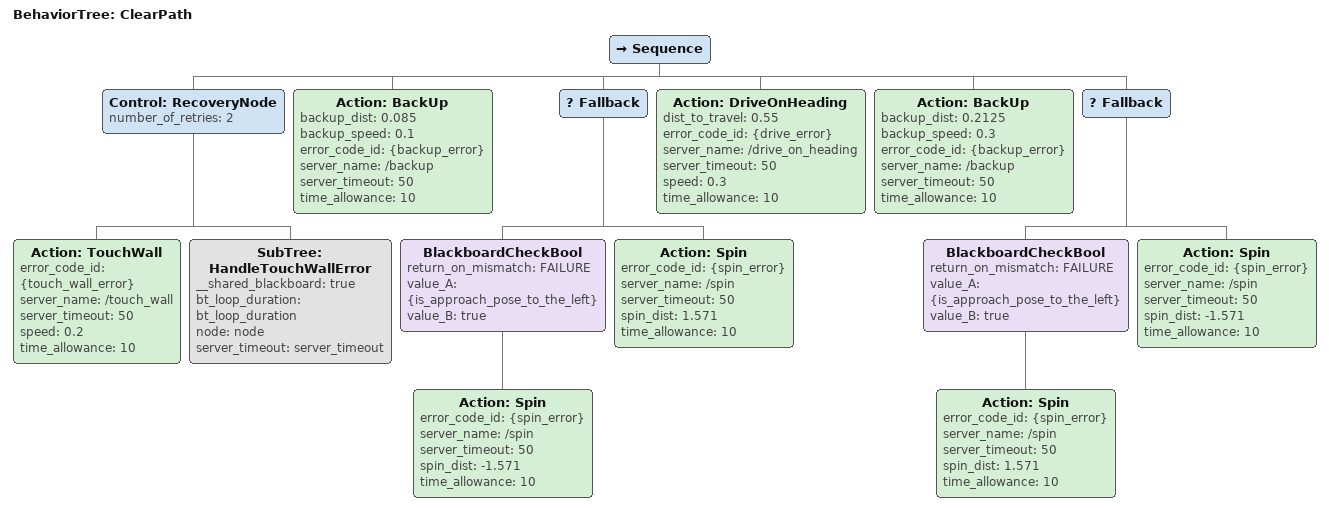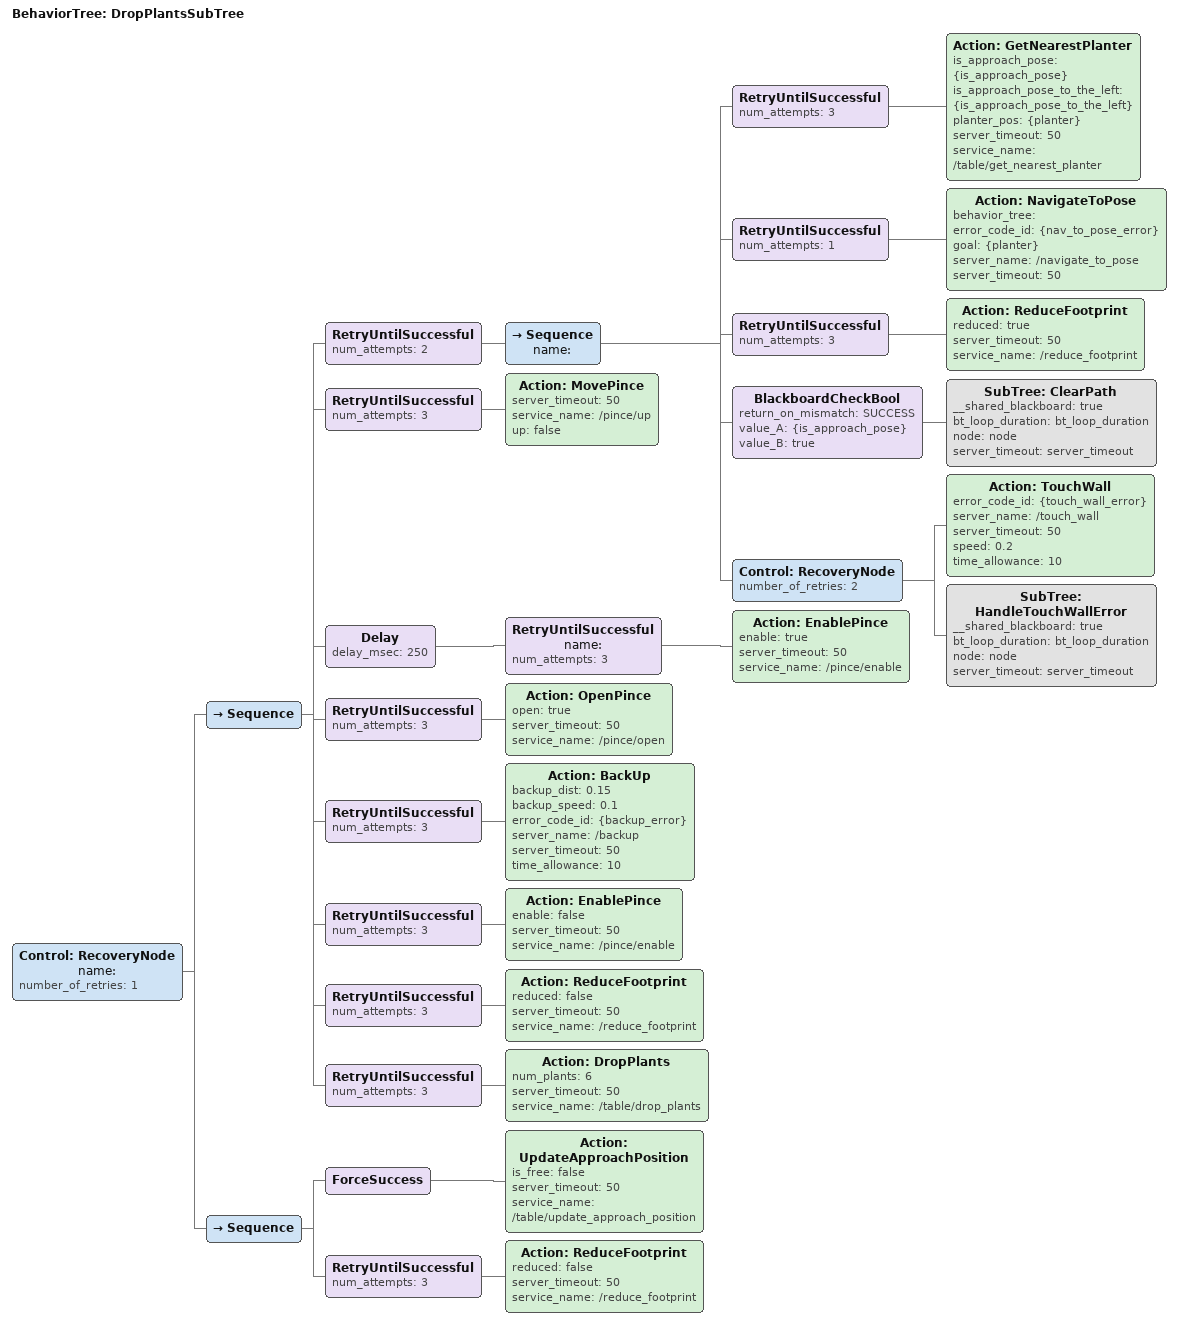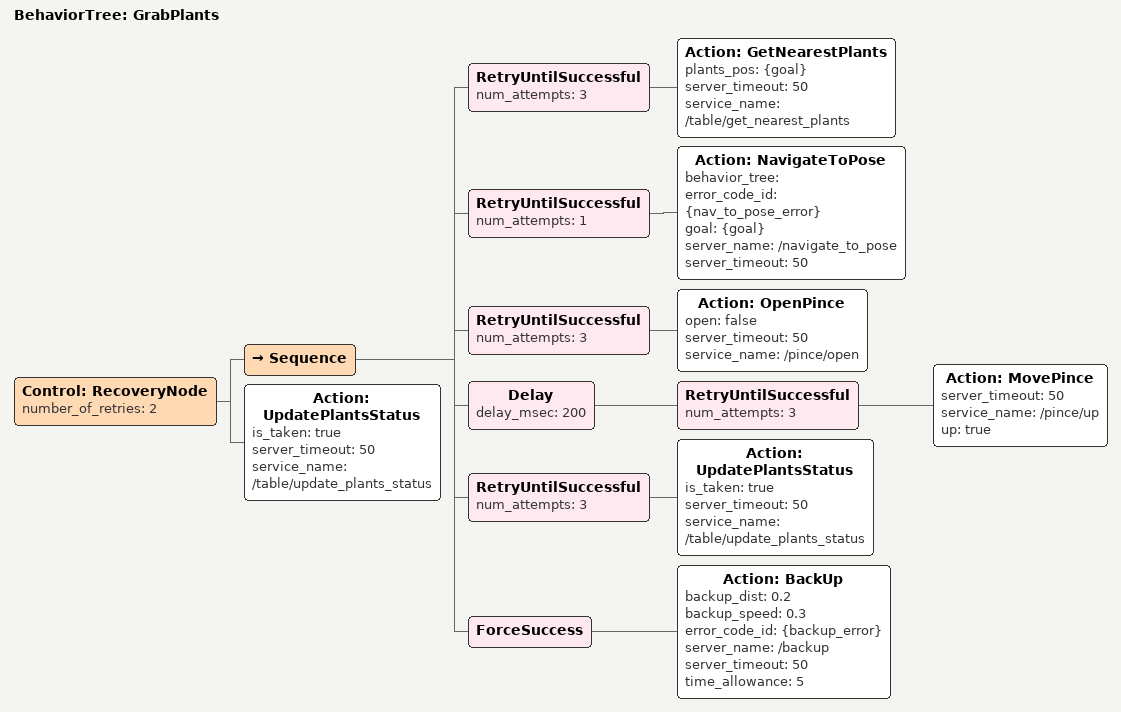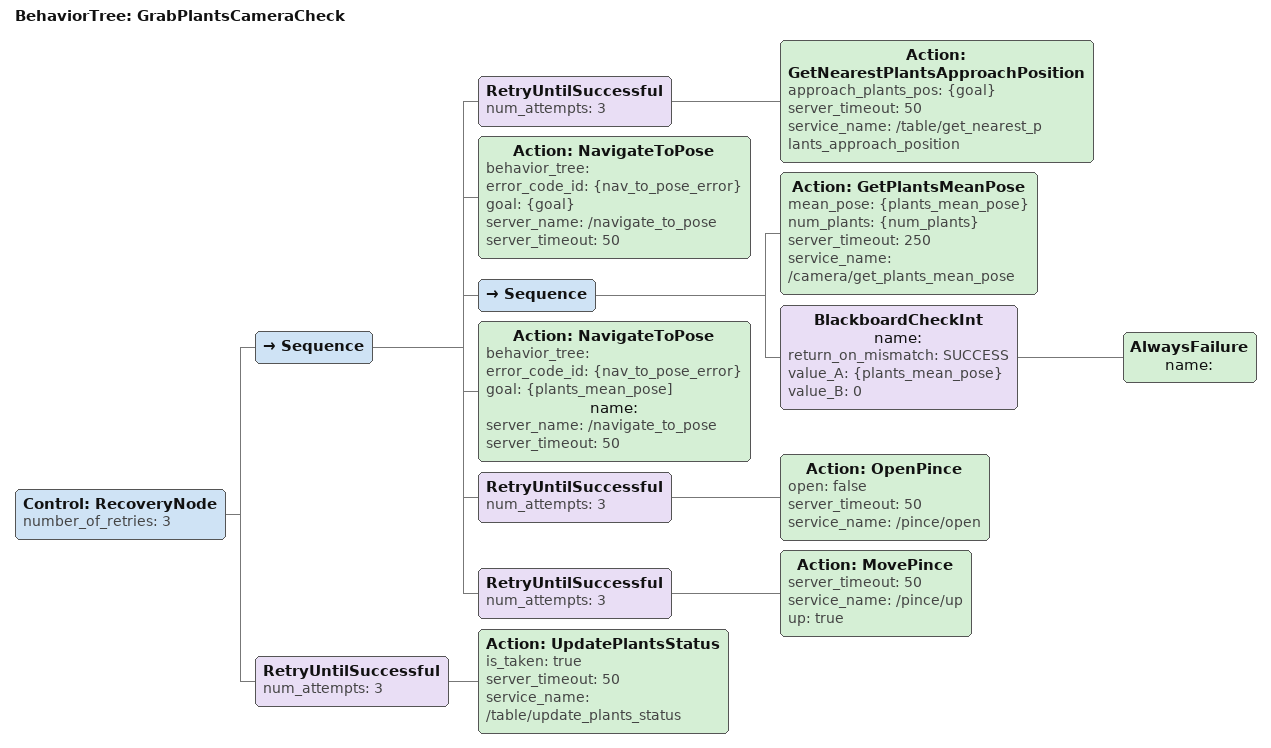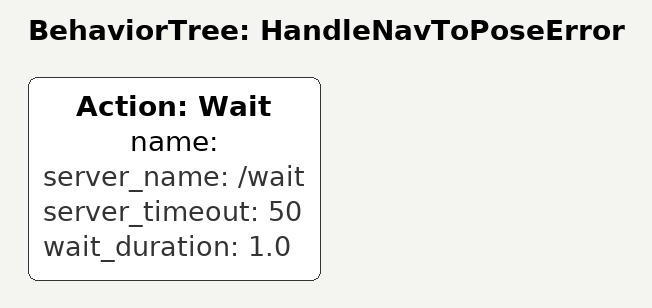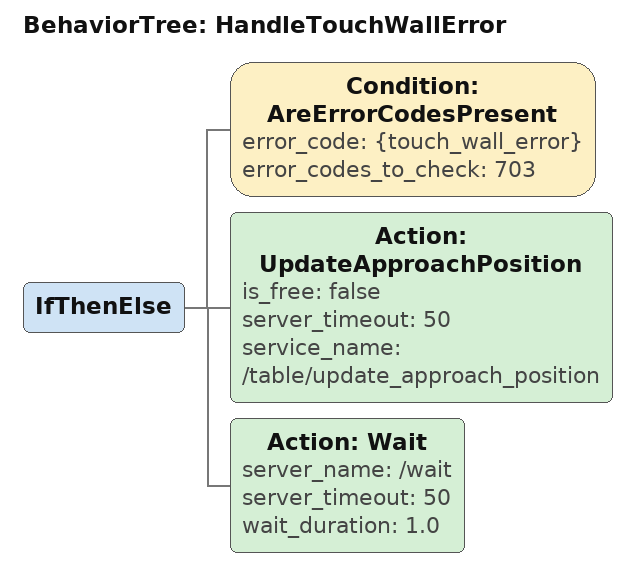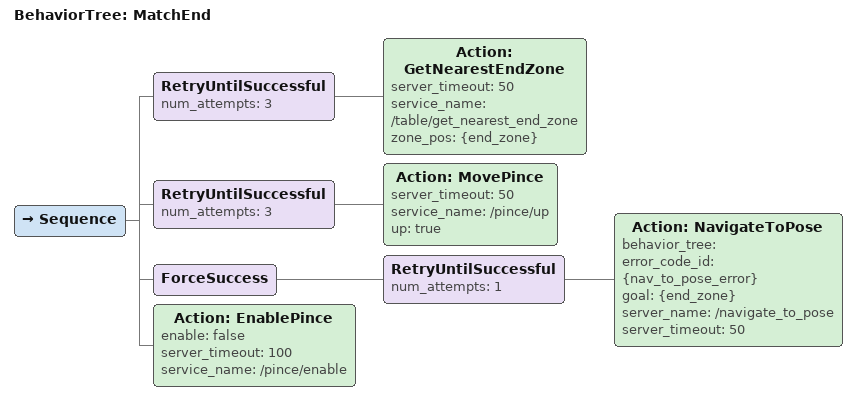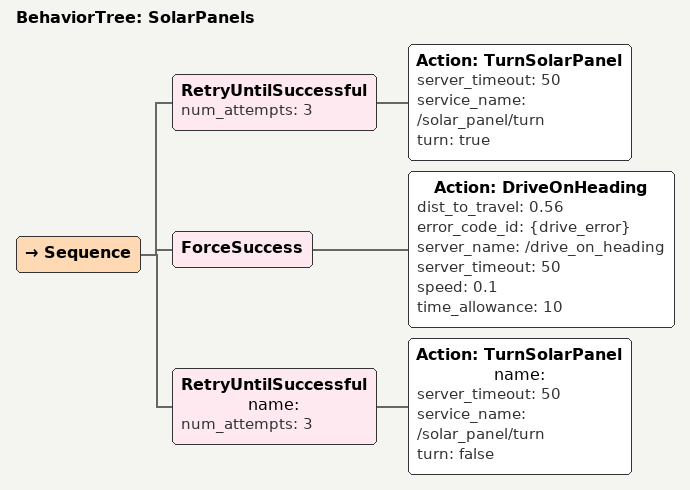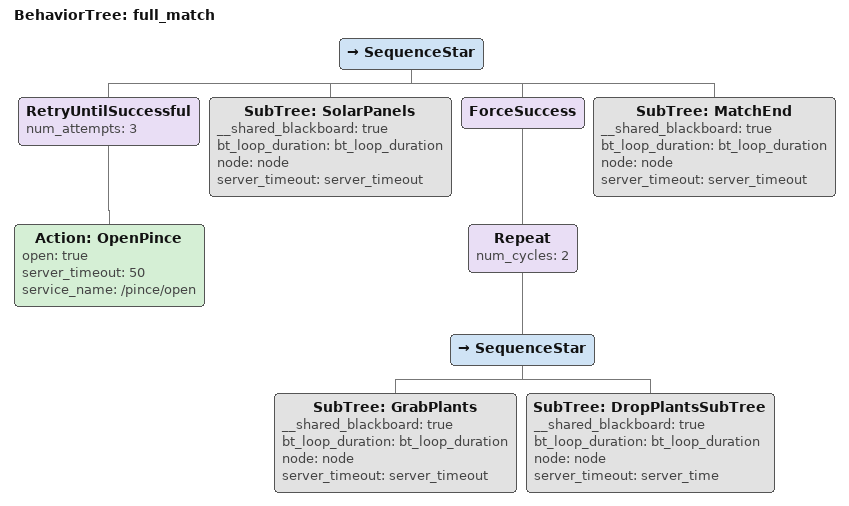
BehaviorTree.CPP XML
<?xml version="1.0"?>
<root main_tree_to_execute="full_match">
    <BehaviorTree ID="ClearPath">
        <Sequence>
            <Control ID="RecoveryNode" number_of_retries="2">
                <Action ID="TouchWall" error_code_id="{touch_wall_error}" server_name="/touch_wall" server_timeout="50" speed="0.2" time_allowance="10"/>
                <SubTree ID="HandleTouchWallError" __shared_blackboard="true" bt_loop_duration="bt_loop_duration" node="node" server_timeout="server_timeout"/>
            </Control>
            <Action ID="BackUp" backup_dist="0.085" backup_speed="0.1" error_code_id="{backup_error}" server_name="/backup" server_timeout="50" time_allowance="10"/>
            <Fallback>
                <BlackboardCheckBool return_on_mismatch="FAILURE" value_A="{is_approach_pose_to_the_left}" value_B="true">
                    <Action ID="Spin" error_code_id="{spin_error}" server_name="/spin" server_timeout="50" spin_dist="-1.571" time_allowance="10"/>
                </BlackboardCheckBool>
                <Action ID="Spin" error_code_id="{spin_error}" server_name="/spin" server_timeout="50" spin_dist="1.571" time_allowance="10"/>
            </Fallback>
            <Action ID="DriveOnHeading" dist_to_travel="0.55" error_code_id="{drive_error}" server_name="/drive_on_heading" server_timeout="50" speed="0.3" time_allowance="10"/>
            <Action ID="BackUp" backup_dist="0.2125" backup_speed="0.3" error_code_id="{backup_error}" server_name="/backup" server_timeout="50" time_allowance="10"/>
            <Fallback>
                <BlackboardCheckBool return_on_mismatch="FAILURE" value_A="{is_approach_pose_to_the_left}" value_B="true">
                    <Action ID="Spin" error_code_id="{spin_error}" server_name="/spin" server_timeout="50" spin_dist="1.571" time_allowance="10"/>
                </BlackboardCheckBool>
                <Action ID="Spin" error_code_id="{spin_error}" server_name="/spin" server_timeout="50" spin_dist="-1.571" time_allowance="10"/>
            </Fallback>
        </Sequence>
    </BehaviorTree>
    <BehaviorTree ID="DropPlantsSubTree">
        <Control ID="RecoveryNode" name="" number_of_retries="1">
            <Sequence>
                <RetryUntilSuccessful num_attempts="2">
                    <Sequence name="">
                        <RetryUntilSuccessful num_attempts="3">
                            <Action ID="GetNearestPlanter" is_approach_pose="{is_approach_pose}" is_approach_pose_to_the_left="{is_approach_pose_to_the_left}" planter_pos="{planter}" server_timeout="50" service_name="/table/get_nearest_planter"/>
                        </RetryUntilSuccessful>
                        <RetryUntilSuccessful num_attempts="1">
                            <Action ID="NavigateToPose" behavior_tree="" error_code_id="{nav_to_pose_error}" goal="{planter}" server_name="/navigate_to_pose" server_timeout="50"/>
                        </RetryUntilSuccessful>
                        <RetryUntilSuccessful num_attempts="3">
                            <Action ID="ReduceFootprint" reduced="true" server_timeout="50" service_name="/reduce_footprint"/>
                        </RetryUntilSuccessful>
                        <BlackboardCheckBool return_on_mismatch="SUCCESS" value_A="{is_approach_pose}" value_B="true">
                            <SubTree ID="ClearPath" __shared_blackboard="true" bt_loop_duration="bt_loop_duration" node="node" server_timeout="server_timeout"/>
                        </BlackboardCheckBool>
                        <Control ID="RecoveryNode" number_of_retries="2">
                            <Action ID="TouchWall" error_code_id="{touch_wall_error}" server_name="/touch_wall" server_timeout="50" speed="0.2" time_allowance="10"/>
                            <SubTree ID="HandleTouchWallError" __shared_blackboard="true" bt_loop_duration="bt_loop_duration" node="node" server_timeout="server_timeout"/>
                        </Control>
                    </Sequence>
                </RetryUntilSuccessful>
                <RetryUntilSuccessful num_attempts="3">
                    <Action ID="MovePince" server_timeout="50" service_name="/pince/up" up="false"/>
                </RetryUntilSuccessful>
                <Delay delay_msec="250">
                    <RetryUntilSuccessful name="" num_attempts="3">
                        <Action ID="EnablePince" enable="true" server_timeout="50" service_name="/pince/enable"/>
                    </RetryUntilSuccessful>
                </Delay>
                <RetryUntilSuccessful num_attempts="3">
                    <Action ID="OpenPince" open="true" server_timeout="50" service_name="/pince/open"/>
                </RetryUntilSuccessful>
                <RetryUntilSuccessful num_attempts="3">
                    <Action ID="BackUp" backup_dist="0.15" backup_speed="0.1" error_code_id="{backup_error}" server_name="/backup" server_timeout="50" time_allowance="10"/>
                </RetryUntilSuccessful>
                <RetryUntilSuccessful num_attempts="3">
                    <Action ID="EnablePince" enable="false" server_timeout="50" service_name="/pince/enable"/>
                </RetryUntilSuccessful>
                <RetryUntilSuccessful num_attempts="3">
                    <Action ID="ReduceFootprint" reduced="false" server_timeout="50" service_name="/reduce_footprint"/>
                </RetryUntilSuccessful>
                <RetryUntilSuccessful num_attempts="3">
                    <Action ID="DropPlants" num_plants="6" server_timeout="50" service_name="/table/drop_plants"/>
                </RetryUntilSuccessful>
            </Sequence>
            <Sequence>
                <ForceSuccess>
                    <Action ID="UpdateApproachPosition" is_free="false" server_timeout="50" service_name="/table/update_approach_position"/>
                </ForceSuccess>
                <RetryUntilSuccessful num_attempts="3">
                    <Action ID="ReduceFootprint" reduced="false" server_timeout="50" service_name="/reduce_footprint"/>
                </RetryUntilSuccessful>
            </Sequence>
        </Control>
    </BehaviorTree>
    <BehaviorTree ID="GrabPlants">
        <Control ID="RecoveryNode" number_of_retries="2">
            <Sequence>
                <RetryUntilSuccessful num_attempts="3">
                    <Action ID="GetNearestPlants" plants_pos="{goal}" server_timeout="50" service_name="/table/get_nearest_plants"/>
                </RetryUntilSuccessful>
                <RetryUntilSuccessful num_attempts="1">
                    <Action ID="NavigateToPose" behavior_tree="" error_code_id="{nav_to_pose_error}" goal="{goal}" server_name="/navigate_to_pose" server_timeout="50"/>
                </RetryUntilSuccessful>
                <RetryUntilSuccessful num_attempts="3">
                    <Action ID="OpenPince" open="false" server_timeout="50" service_name="/pince/open"/>
                </RetryUntilSuccessful>
                <Delay delay_msec="200">
                    <RetryUntilSuccessful num_attempts="3">
                        <Action ID="MovePince" server_timeout="50" service_name="/pince/up" up="true"/>
                    </RetryUntilSuccessful>
                </Delay>
                <RetryUntilSuccessful num_attempts="3">
                    <Action ID="UpdatePlantsStatus" is_taken="true" server_timeout="50" service_name="/table/update_plants_status"/>
                </RetryUntilSuccessful>
                <ForceSuccess>
                    <Action ID="BackUp" backup_dist="0.2" backup_speed="0.3" error_code_id="{backup_error}" server_name="/backup" server_timeout="50" time_allowance="5"/>
                </ForceSuccess>
            </Sequence>
            <Action ID="UpdatePlantsStatus" is_taken="true" server_timeout="50" service_name="/table/update_plants_status"/>
        </Control>
    </BehaviorTree>
    <BehaviorTree ID="GrabPlantsCameraCheck">
        <Control ID="RecoveryNode" number_of_retries="3">
            <Sequence>
                <RetryUntilSuccessful num_attempts="3">
                    <Action ID="GetNearestPlantsApproachPosition" approach_plants_pos="{goal}" server_timeout="50" service_name="/table/get_nearest_plants_approach_position"/>
                </RetryUntilSuccessful>
                <Action ID="NavigateToPose" behavior_tree="" error_code_id="{nav_to_pose_error}" goal="{goal}" server_name="/navigate_to_pose" server_timeout="50"/>
                <Sequence>
                    <Action ID="GetPlantsMeanPose" mean_pose="{plants_mean_pose}" num_plants="{num_plants}" server_timeout="250" service_name="/camera/get_plants_mean_pose"/>
                    <BlackboardCheckInt name="" return_on_mismatch="SUCCESS" value_A="{plants_mean_pose}" value_B="0">
                        <AlwaysFailure name=""/>
                    </BlackboardCheckInt>
                </Sequence>
                <Action ID="NavigateToPose" behavior_tree="" error_code_id="{nav_to_pose_error}" goal="{plants_mean_pose]" name="" server_name="/navigate_to_pose" server_timeout="50"/>
                <RetryUntilSuccessful num_attempts="3">
                    <Action ID="OpenPince" open="false" server_timeout="50" service_name="/pince/open"/>
                </RetryUntilSuccessful>
                <RetryUntilSuccessful num_attempts="3">
                    <Action ID="MovePince" server_timeout="50" service_name="/pince/up" up="true"/>
                </RetryUntilSuccessful>
            </Sequence>
            <RetryUntilSuccessful num_attempts="3">
                <Action ID="UpdatePlantsStatus" is_taken="true" server_timeout="50" service_name="/table/update_plants_status"/>
            </RetryUntilSuccessful>
        </Control>
    </BehaviorTree>
    <BehaviorTree ID="HandleNavToPoseError">
        <Action ID="Wait" name="" server_name="/wait" server_timeout="50" wait_duration="1.0"/>
    </BehaviorTree>
    <BehaviorTree ID="HandleTouchWallError">
        <IfThenElse>
            <Condition ID="AreErrorCodesPresent" error_code="{touch_wall_error}" error_codes_to_check="703"/>
            <Action ID="UpdateApproachPosition" is_free="false" server_timeout="50" service_name="/table/update_approach_position"/>
            <Action ID="Wait" server_name="/wait" server_timeout="50" wait_duration="1.0"/>
        </IfThenElse>
    </BehaviorTree>
    <BehaviorTree ID="MatchEnd">
        <Sequence>
            <RetryUntilSuccessful num_attempts="3">
                <Action ID="GetNearestEndZone" server_timeout="50" service_name="/table/get_nearest_end_zone" zone_pos="{end_zone}"/>
            </RetryUntilSuccessful>
            <RetryUntilSuccessful num_attempts="3">
                <Action ID="MovePince" server_timeout="50" service_name="/pince/up" up="true"/>
            </RetryUntilSuccessful>
            <ForceSuccess>
                <RetryUntilSuccessful num_attempts="1">
                    <Action ID="NavigateToPose" behavior_tree="" error_code_id="{nav_to_pose_error}" goal="{end_zone}" server_name="/navigate_to_pose" server_timeout="50"/>
                </RetryUntilSuccessful>
            </ForceSuccess>
            <Action ID="EnablePince" enable="false" server_timeout="100" service_name="/pince/enable"/>
        </Sequence>
    </BehaviorTree>
    <BehaviorTree ID="SolarPanels">
        <Sequence>
            <RetryUntilSuccessful num_attempts="3">
                <Action ID="TurnSolarPanel" server_timeout="50" service_name="/solar_panel/turn" turn="true"/>
            </RetryUntilSuccessful>
            <ForceSuccess>
                <Action ID="DriveOnHeading" dist_to_travel="0.56" error_code_id="{drive_error}" server_name="/drive_on_heading" server_timeout="50" speed="0.1" time_allowance="10"/>
            </ForceSuccess>
            <RetryUntilSuccessful name="" num_attempts="3">
                <Action ID="TurnSolarPanel" name="" server_timeout="50" service_name="/solar_panel/turn" turn="false"/>
            </RetryUntilSuccessful>
        </Sequence>
    </BehaviorTree>
    <BehaviorTree ID="full_match">
        <SequenceStar>
            <RetryUntilSuccessful num_attempts="3">
                <Action ID="OpenPince" open="true" server_timeout="50" service_name="/pince/open"/>
            </RetryUntilSuccessful>
            <SubTree ID="SolarPanels" __shared_blackboard="true" bt_loop_duration="bt_loop_duration" node="node" server_timeout="server_timeout"/>
            <ForceSuccess>
                <Repeat num_cycles="2">
                    <SequenceStar>
                        <SubTree ID="GrabPlants" __shared_blackboard="true" bt_loop_duration="bt_loop_duration" node="node" server_timeout="server_timeout"/>
                        <SubTree ID="DropPlantsSubTree" __shared_blackboard="true" bt_loop_duration="bt_loop_duration" node="node" server_timeout="server_time"/>
                    </SequenceStar>
                </Repeat>
            </ForceSuccess>
            <SubTree ID="MatchEnd" __shared_blackboard="true" bt_loop_duration="bt_loop_duration" node="node" server_timeout="server_timeout"/>
        </SequenceStar>
    </BehaviorTree>
</root>
